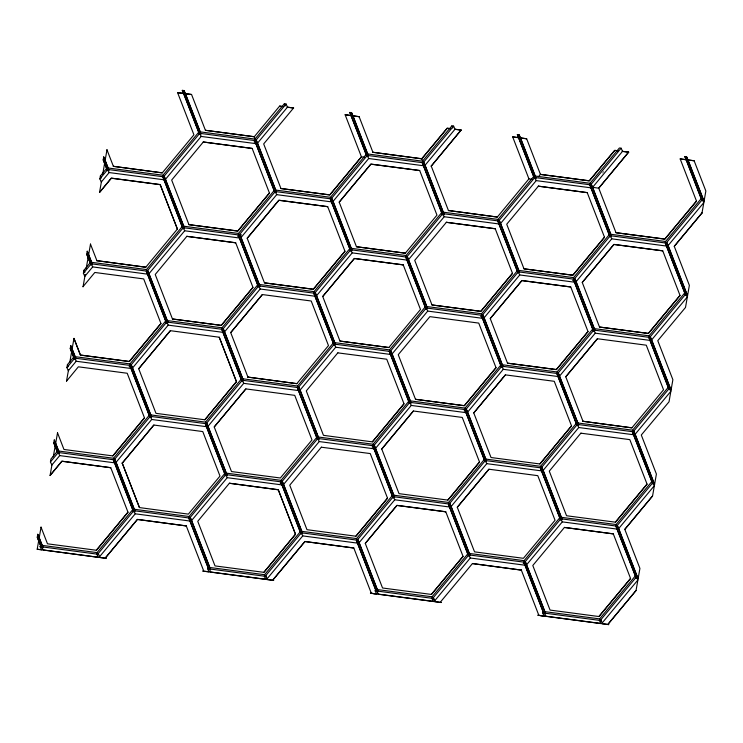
<?xml version="1.0" encoding="UTF-8"?>
<svg xmlns="http://www.w3.org/2000/svg" width="743" height="743" viewBox="0 0 743 743"><rect width="100%" height="100%" fill="white"/><g stroke="black" fill="none" stroke-linecap="round" stroke-linejoin="round"><path stroke-width="0.56" stroke-dasharray="3.71 2.79" d="M602.452 173.156L603.92 171.392"/><path stroke-width="1.11" d="M42.045 549.031L41.478 549.718L40.066 546.597L40.633 545.919L37.271 537.235L37.791 534.291L42.704 546.458M50.431 461.951L58.298 452.487L113.27 459.731L133.582 511.871L114.682 462.843L59.709 455.598L51.843 465.062L50.431 461.951L50.942 458.998L57.118 451.577L53.756 442.893L54.276 439.949L58.799 451.103M66.907 367.609L74.783 358.135L129.746 365.389L150.067 417.52L131.158 368.5L76.195 361.247L68.319 370.72L66.907 367.609L67.427 364.655L73.603 357.225L70.241 348.551L70.752 345.597L76.065 358.767M83.392 273.257L91.268 263.793L146.232 271.046L166.543 323.177L147.643 274.158L92.68 266.904L84.804 276.368L83.392 273.257L83.913 270.313L90.079 262.883L86.727 254.199L87.237 251.255L92.541 264.424M99.878 178.914L107.744 169.45L162.717 176.695L183.029 228.835L164.129 179.806L109.156 172.562L101.289 182.026L99.878 178.914L100.389 175.961L106.565 168.54L103.203 159.856L103.723 156.903L109.026 170.082M105.785 557.529L137.427 519.478L186.289 525.923L137.381 519.376L105.738 557.436L106.091 558.327L37.196 549.244L41.051 527.186M50.078 475.483L61.91 461.264L110.772 467.7L61.864 461.162L50.078 475.483L52.047 464.254M53.292 456.741L57.536 432.835M66.517 381.038L68.523 369.912M69.777 362.398L73.966 338.39L80.448 355.117L129.31 361.562L160.952 323.511L143.687 278.913L94.825 272.467L83.002 286.687M83.049 286.789L85.204 274.446M86.067 269.124L90.497 244.141M160.172 184.561L177.438 229.16L160.172 184.561L111.311 178.125L99.534 192.446L101.494 181.218M102.664 174.484L106.983 149.798M686.616 156.847L704.002 201.232L688.027 159.959L686.616 156.847L684.879 156.615L701.151 198.687L665.552 241.494L665.301 242.97L685.613 295.101L665.301 242.97L610.328 235.717L574.729 278.532L595.041 330.663M544.628 615.306L544.062 615.984L542.65 612.873L601.115 620.581L600.799 619.792L636.398 576.977L636.658 575.5L617.284 525.44L652.883 482.634L653.143 481.158L633.77 431.098L669.369 388.283L669.629 386.815L650.255 336.755L685.854 293.94L686.105 292.463L666.731 242.404L702.33 199.598L702.59 198.121M636.054 590.509L608.368 623.804L636.054 590.509L639.918 568.395L624.807 529.36L652.493 496.064L624.807 529.36M652.54 496.166L656.403 474.053L641.293 435.017L669.025 401.814L672.879 379.701L657.769 340.666L685.501 307.472L689.365 285.358L674.254 246.323L701.94 213.027L674.254 246.323M701.986 213.12L705.85 191.007L694.138 160.767L688.027 159.959M99.534 192.446L111.357 178.218L160.219 184.663M162.28 172.868L113.373 166.33L162.28 172.868L193.923 134.817L177.596 92.652L183.707 93.451L199.57 134.446L182.295 90.34L184.041 90.572L185.453 93.683L201.009 133.898M103.723 156.903L108.004 167.974L162.977 175.218L198.576 132.412L200.006 131.845L254.979 139.09L284.328 103.797L286.074 104.029L287.485 107.141L293.634 108.041L287.197 107.196M164.157 176.128L184.524 228.24L164.157 176.128L199.756 133.322L254.719 140.566L274.678 191.61M165.568 179.239L201.167 136.433L256.131 143.678M203.313 141.997L171.67 180.047L188.936 224.646L237.797 231.092L269.44 193.031L252.174 148.433L203.313 141.997L252.174 148.433M145.795 267.22L96.887 260.672L145.795 267.22L177.391 229.058M185.453 93.683L191.555 94.491L205.421 130.304L254.282 136.74L279.628 106.1L282.684 106.509M87.237 251.255L91.519 262.316L146.492 269.57L182.091 226.754M147.671 270.48L168.039 322.583L147.671 270.48L183.27 227.664L238.243 234.918L258.202 285.953M276.47 192.14L256.159 140L286.074 104.029M149.083 273.591L184.682 230.776L239.655 238.029M276.535 192.112L257.57 143.111L287.485 107.141M66.564 381.131L78.349 366.81L127.211 373.255L144.476 417.854L112.834 455.905L63.963 449.469L57.49 432.732M186.837 236.339L155.231 274.492L172.46 318.988L221.321 325.434L252.964 287.383L235.698 242.785L186.837 236.339L235.698 242.785M293.596 107.949L263.681 143.919L280.947 188.518L329.808 194.963L361.451 156.903L345.124 114.738L359.129 116.679L345.124 114.738M73.966 338.39L80.402 355.024L129.263 361.46L160.952 323.511M188.936 224.646L237.76 230.989L269.44 193.031M70.752 345.597L75.043 356.668L130.006 363.912L165.605 321.106M183.53 226.188L238.494 233.441L274.093 190.626L254.719 140.566M151.498 416.962L131.186 364.822L166.785 322.016L221.758 329.26L241.716 380.305M259.985 286.482L239.673 234.351L275.272 191.536L330.245 198.79L350.612 250.893L330.245 198.79M237.621 236.246L239.905 236.553L241.391 234.769M151.563 416.934L132.598 367.934L168.197 325.128L223.169 332.372M259.632 285.396L241.085 237.463L276.684 194.647L331.657 201.901M138.709 368.742L170.351 330.681L219.259 337.229L236.478 381.726L204.836 419.786L155.974 413.34L138.709 368.742L170.351 330.681M247.196 238.271L278.839 200.211L327.7 206.656L278.885 200.313L247.196 238.271L264.462 282.86L313.323 289.306L344.966 251.255L327.7 206.656M172.46 318.988L221.275 325.332L252.964 287.383M280.947 188.518L329.762 194.861L361.404 156.81L364.46 157.21M54.276 439.949L58.558 451.01L113.521 458.264L149.12 415.448M167.045 320.539L222.018 327.784L257.607 284.978L238.243 234.918M275.532 190.059L330.505 197.313L366.095 154.498L349.823 112.434L351.569 112.667L352.981 115.778L368.129 154.934M135.022 511.305L114.71 459.174L150.3 416.359L205.272 423.603L225.231 474.647M243.509 380.834L223.197 328.694L258.787 285.888L313.76 293.132L334.136 345.244L313.76 293.132M351.996 250.354L331.684 198.223L367.283 155.408L422.247 162.661L442.624 214.764M134.669 510.209L116.112 462.285L151.711 419.47L206.684 426.714M243.156 379.738L224.609 331.805L260.199 288.999L315.171 296.243M351.643 249.267L333.096 201.334L368.686 158.519L423.659 165.773M122.223 463.084L153.866 425.033L202.774 431.572L219.993 476.077L188.351 514.128L139.443 507.58L122.223 463.084L139.443 507.58M247.976 377.212L230.711 332.613L262.353 294.562L311.215 300.999L328.48 345.597L296.838 383.657L247.93 377.11L296.838 383.657M339.198 202.142L370.841 164.082L419.702 170.528L370.887 164.184L339.198 202.142L356.464 246.741L405.325 253.177L436.968 215.126L419.702 170.528M122.27 463.186L153.866 425.033M219.259 337.229L236.432 381.623L204.836 419.786M264.462 282.86L313.277 289.213L344.966 251.255M450.212 128.595L447.156 128.195L421.764 158.733L372.902 152.287L421.81 158.835L447.202 128.298L450.425 128.715M41.004 527.084L47.487 543.811L96.349 550.257L127.991 512.196L110.726 467.607M37.791 534.291L42.072 545.362L97.045 552.606L132.644 509.791M150.56 414.882L205.532 422.135L241.131 379.32L221.758 329.26M259.047 284.411L314.02 291.655L349.619 248.849M351.569 112.667L367.534 153.94L422.507 161.185L451.855 125.892L453.601 126.115L455.013 129.226L461.115 130.034L431.246 166.107L461.115 130.034M40.066 546.597L98.531 554.315L98.225 553.516L133.824 510.701L188.787 517.955L208.746 568.999M206.712 423.046L227.079 475.149L206.712 423.046L242.311 380.23L297.274 387.484L317.233 438.519M335.511 344.706L315.199 292.566L350.798 249.759L405.762 257.004L426.138 309.116M443.998 214.225L423.686 162.095L453.601 126.115M190.199 521.066L135.235 513.812L99.636 556.628L99.943 557.426L106.091 558.327M208.124 426.157L243.723 383.342L298.686 390.595M335.567 344.678L316.611 295.677L352.21 252.871L407.173 260.115M444.054 214.198L425.098 165.206L455.013 129.226M214.225 426.956L245.868 388.905L294.73 395.35L311.995 439.949L280.352 478L231.491 471.554L214.225 426.956L245.868 388.905M322.722 296.485L354.355 258.434L403.226 264.87L354.402 258.527L322.722 296.485L339.978 341.083L388.849 347.529L420.482 309.469L403.226 264.87M134.074 509.234L189.047 516.478L224.646 473.672L205.272 423.603M242.562 378.754L297.534 386.007L333.133 343.192M351.058 248.283L406.022 255.527L441.621 212.721L422.247 162.661M210.538 569.519L190.227 517.388L225.826 474.573L280.798 481.826L300.757 532.87M319.026 439.048L298.714 386.917L334.313 344.102L389.286 351.355L409.653 403.458M407.201 256.437L427.578 308.549L407.201 256.437L442.8 213.631L497.773 220.875L517.732 271.919M210.594 569.491L191.638 520.499L227.237 477.684L282.21 484.938M319.091 439.02L300.126 390.029L335.725 347.213L390.697 354.467M408.613 259.548L444.212 216.742L499.185 223.987M229.392 483.247L197.749 521.307L215.015 565.906L263.876 572.342L295.519 534.291L278.254 489.693L229.392 483.247L278.3 489.795M337.879 352.776L306.283 390.929L323.456 435.333L372.364 441.871L404.006 403.82L386.741 359.222L337.926 352.879M446.367 222.306L414.724 260.356L431.989 304.955L480.851 311.401L512.494 273.34L495.228 228.742L446.367 222.306L495.228 228.742M273.266 579.521L304.955 541.573L353.817 548.009L304.909 541.471L273.266 579.521L273.619 580.422L202.941 571.098L203.461 570.318L186.242 525.821M497.336 217.049L448.428 210.51L497.336 217.049L528.932 178.896L531.988 179.304M202.941 571.098L209.006 571.804L207.594 568.692L208.161 568.014L188.787 517.955M226.086 473.105L281.049 480.35L316.648 437.543L297.274 387.484M334.573 342.625L389.536 349.879L425.135 307.063L405.762 257.004M443.06 212.154L498.033 219.408L533.623 176.593L517.351 134.529L519.097 134.752L520.499 137.864L536.065 178.079M302.55 533.4L282.229 481.26L317.828 438.454L372.8 445.698L393.168 497.801M411.037 402.92L390.716 350.789L426.315 307.974L481.288 315.227L501.246 366.262M519.524 272.449L499.212 220.318L534.802 177.503L589.775 184.747L609.734 235.791M538.452 176.76L540.43 174.382L589.292 180.828L614.73 150.383L617.739 150.69M302.605 533.372L283.64 484.371L319.239 441.565L374.212 448.809M411.093 402.892L392.128 353.9L427.727 311.085L482.699 318.338M519.58 272.421L500.624 223.429L536.214 180.614L591.187 187.858M321.394 447.119L289.751 485.179L306.97 529.675L355.878 536.223L387.521 498.163L370.255 453.564L321.44 447.221M538.369 186.177L506.726 224.228L523.991 268.827L572.853 275.272L604.496 237.221L587.23 192.623L538.369 186.177L587.23 192.623M278.254 489.693L295.473 534.189L263.876 572.342M404.006 403.82L372.364 441.871M431.989 304.955L480.805 311.298L512.494 273.34M209.6 567.448L264.573 574.701L300.163 531.886L280.798 481.826M318.088 436.977L373.06 444.221L408.659 401.415L389.286 351.355M426.575 306.506L481.548 313.75L517.147 270.935L497.773 220.875M207.594 568.692L266.059 576.401L265.753 575.611L301.342 532.796L356.315 540.04L376.274 591.084M374.24 445.131L394.607 497.243L374.24 445.131L409.839 402.325L464.802 409.569L484.761 460.614M503.039 366.791L482.727 314.661L518.326 271.845L573.29 279.099L593.666 331.202M519.097 134.752L535.062 176.026L590.035 183.28L591.214 184.19L592.626 187.301L598.774 188.202L628.643 152.129L622.541 151.321L621.129 148.21L591.214 184.19L611.526 236.32M357.727 543.152L302.754 535.907L267.164 578.723L267.471 579.512L273.619 580.422M375.652 448.243L411.25 405.437L466.214 412.681M503.095 366.763L484.139 317.772L519.738 274.956L574.701 282.21M622.541 151.321L592.626 187.301L611.173 235.225M381.753 449.051L413.396 411L462.257 417.436L479.523 462.035L447.88 500.095L399.019 493.649L381.753 449.051L413.396 411M490.241 318.58L521.883 280.52L570.745 286.965L521.93 280.622L490.241 318.58L507.506 363.178L556.368 369.615L588.01 331.564L570.745 286.965M628.643 152.129L598.728 188.1L615.993 232.698L664.855 239.144L696.497 201.093L680.179 158.918L686.281 159.726L701.726 199.635M415.504 399.307L464.319 405.65L496.008 367.692L464.366 405.743L415.504 399.307L398.239 354.708L429.881 316.648L478.743 323.094L496.008 367.692M523.991 268.827L572.807 275.17L604.496 237.221M301.602 531.319L356.575 538.573L392.174 495.757L372.8 445.698M410.09 400.849L465.062 408.093L500.661 365.287L481.288 315.227M518.577 270.378L573.55 277.622L609.149 234.807L589.775 184.747M378.066 591.614L357.754 539.483L393.353 496.668L448.317 503.921L468.285 554.956M486.554 461.143L466.242 409.003L501.841 366.197L556.813 373.441L577.181 425.553M377.713 590.518L359.166 542.594L394.765 499.779L449.729 507.032M486.201 460.047L467.653 412.114L503.252 369.308L558.225 376.552M594.688 329.576L576.141 281.643L611.74 238.828L666.712 246.082M365.277 543.393L396.92 505.342L445.781 511.788L396.957 505.444L365.277 543.393L382.543 587.992L431.404 594.437L463.047 556.386L445.781 511.788M473.765 412.922L505.407 374.871L554.269 381.308L571.534 425.906L539.892 463.966L491.03 457.521L473.765 412.922L505.407 374.871M582.252 282.451L613.894 244.391L662.756 250.837L613.941 244.493L582.252 282.451L599.517 327.05L648.379 333.486L680.021 295.435L662.756 250.837M370.423 593.09C370.348 591.976 373.543 594.641 376.534 593.898L377.1 593.22M507.506 363.178L556.331 369.522L588.01 331.564M615.993 232.698L664.818 239.042L696.497 201.093M376.534 593.898L375.122 590.787L375.689 590.109L356.315 540.04M393.614 495.191L448.577 502.444L484.176 459.629L464.802 409.569M502.101 364.72L557.064 371.974L592.663 329.158L573.29 279.099M470.068 555.485L449.756 503.355L485.355 460.539L540.328 467.793L560.696 519.896M558.244 372.875L578.621 424.987L558.244 372.875L593.843 330.068L648.815 337.313L669.183 389.425M470.133 555.458L451.168 506.466L486.767 463.651L541.74 470.904M559.655 375.986L595.254 333.18L650.227 340.424M594.103 328.592L649.076 335.845L684.665 293.03L686.105 292.463L687.516 295.575L668.143 245.515L703.742 202.709L702.33 199.598M457.279 507.274L488.922 469.214L537.783 475.659L555.049 520.258L523.406 558.309L474.545 551.863L457.279 507.274L488.922 469.214M583.032 421.392L565.767 376.794L597.409 338.743L646.271 345.189L663.536 389.778L631.894 427.838L582.986 421.29L631.894 427.838M539.892 463.966L571.534 425.906M599.517 327.05L648.333 333.393L680.021 295.435M377.128 589.543L432.092 596.787L467.691 553.981L448.317 503.921M485.616 459.063L540.588 466.316L576.178 423.501L556.813 373.441M370.469 593.193L441.147 602.508L434.999 601.607L433.28 597.697L468.87 554.891L523.843 562.135L543.802 613.179M562.08 519.357L541.768 467.226L577.357 424.411L632.33 431.664L652.707 483.767L632.33 431.664M434.999 601.607L434.683 600.808L470.282 558.002L525.255 565.247M562.135 519.329L543.179 470.338L578.769 427.522L633.742 434.776M669.629 386.815L671.031 389.926L651.667 339.867L687.266 297.051L685.854 293.94M472.437 563.556L521.345 570.104L472.437 563.556L440.794 601.616L441.147 602.508M580.924 433.085L549.281 471.146L566.547 515.744L615.408 522.18L647.051 484.13L629.832 439.633L580.97 433.188M469.13 553.414L524.103 560.659L559.702 517.852L540.328 467.793M577.617 422.943L632.59 430.188L668.189 387.372L648.815 337.313M525.282 561.569L545.65 613.681L525.282 561.569L560.881 518.763L615.845 526.007L636.222 578.119L615.845 526.007M526.694 564.68L562.293 521.874L617.257 529.118M653.143 481.158L654.555 484.269L635.181 434.209L670.78 391.394L669.369 388.283M564.439 527.437L532.796 565.488L550.061 610.087L598.923 616.532L630.566 578.472L613.3 533.873L564.439 527.437L613.3 533.873M537.951 615.185C537.876 614.071 541.071 616.727 544.062 615.984M542.65 612.873L543.217 612.195L523.843 562.135M561.132 517.286L616.105 524.53L651.704 481.724M636.658 575.5L638.07 578.611L618.696 528.552L654.295 485.746L652.883 482.634M544.656 611.628L599.62 618.882L635.219 576.066M265.985 579.41L267.471 579.512L265.753 575.611M621.129 148.21L619.383 147.978L590.035 183.28L591.447 186.391M512.651 136.833L526.657 138.774L512.698 136.935L528.932 178.896M282.897 106.63L279.628 106.1M454.725 129.282L461.162 130.136M617.953 150.81L614.73 150.383L589.292 180.828L540.43 174.382M622.244 151.377L628.689 152.231M205.421 130.304L254.282 136.74M254.097 141.904L256.391 142.201L254.979 139.09M610.588 234.249L665.552 241.494M572.667 280.436L574.961 280.733L573.55 277.622M480.665 316.555L482.959 316.862L481.548 313.75M129.133 366.726L131.418 367.023L130.006 363.912M464.18 410.907L466.474 411.204L465.062 408.093M372.178 447.035L374.472 447.332L373.06 444.221M280.176 483.164L282.461 483.461L281.049 480.35M523.221 563.473L525.515 563.77L524.103 560.659M375.122 590.787L433.587 598.496M41.478 549.718L37.196 549.244M433.253 601.375L378.28 594.131L376.868 591.01M545.808 616.216L600.781 623.47L599.369 620.359M600.799 619.792L602.517 623.693L608.675 624.603L537.997 615.278M694.138 160.767L680.179 158.918M684.879 156.615L686.281 159.726M666.731 242.404L668.143 245.515M610.328 235.717L611.74 238.828M609.149 234.807L610.087 236.887M650.255 336.755L651.667 339.867M649.076 335.845L650.487 338.957M668.189 387.372L669.127 389.453M517.351 134.529L534.198 177.549M535.062 176.026L536 178.106M534.802 177.503L536.214 180.614M533.623 176.593L534.57 178.664M574.729 278.532L576.141 281.643M593.843 330.068L595.254 333.18M597.409 338.743L565.767 376.794M592.663 329.158L593.601 331.229M633.77 431.098L635.181 434.209M632.59 430.188L634.002 433.299M647.051 484.13L615.408 522.18M499.212 220.318L500.624 223.429M498.033 219.408L499.435 222.519M518.326 271.845L519.738 274.956M451.855 125.892L452.793 127.963M517.147 270.935L518.085 273.015M557.064 371.974L558.476 375.085M577.357 424.411L578.769 427.522M576.178 423.501L577.125 425.581M617.284 525.44L618.696 528.552M616.105 524.53L617.517 527.641M636.398 576.977L637.81 580.088L602.211 622.903L602.517 623.693M630.566 578.472L598.923 616.532M423.686 162.095L425.098 165.206M421.81 158.835L422.841 161.519M422.507 161.185L423.919 164.296M442.8 213.631L444.212 216.742M441.621 212.721L442.559 214.792M482.727 314.661L484.139 317.772M501.841 366.197L503.252 369.308M500.661 365.287L501.599 367.358M541.768 467.226L543.179 470.338M540.588 466.316L542 469.427M560.881 518.763L562.293 521.874M559.702 517.852L560.64 519.924M599.62 618.882L600.567 620.953M349.823 112.434L367.088 156.532M367.534 153.94L368.482 156.011M367.283 155.408L368.686 158.519M366.095 154.498L367.042 156.578M405.325 253.177L356.464 246.741M406.022 255.527L407.433 258.638M426.315 307.974L427.727 311.085M425.135 307.063L426.083 309.144M466.242 409.003L467.653 412.114M485.355 460.539L486.767 463.651M484.176 459.629L485.114 461.709M479.523 462.035L447.88 500.095M544.396 613.105L545.854 616.318M331.684 198.223L333.096 201.334M330.505 197.313L331.917 200.424M350.798 249.759L352.21 252.871M284.328 103.797L285.266 105.868M390.716 350.789L392.128 353.9M388.849 347.529L339.978 341.083M389.536 349.879L390.948 352.99M409.839 402.325L411.25 405.437M408.659 401.415L409.597 403.486M449.756 503.355L451.168 506.466M448.577 502.444L449.989 505.556M468.87 554.891L470.282 558.002M467.691 553.981L468.638 556.052M463.047 556.386L431.404 594.437M256.159 140L257.57 143.111M275.272 191.536L276.684 194.647M274.093 190.626L275.031 192.706M315.199 292.566L316.611 295.677M314.02 291.655L315.431 294.767M334.313 344.102L335.725 347.213M393.353 496.668L394.765 499.779M392.174 495.757L393.112 497.829M433.28 597.697L434.683 600.808M387.521 498.163L355.878 536.223M432.092 596.787L433.039 598.867M431.841 598.264L433.299 601.477M191.555 94.491L177.596 92.652M182.295 90.34L183.707 93.451M200.954 133.916L184.041 90.572M199.756 133.322L201.167 136.433M239.673 234.351L241.085 237.463M238.494 233.441L239.905 236.553M258.787 285.888L260.199 288.999M262.353 294.562L230.711 332.613M257.607 284.978L258.555 287.049M298.714 386.917L300.126 390.029M297.534 386.007L298.946 389.118M317.828 438.454L319.239 441.565M316.648 437.543L317.595 439.615M357.754 539.483L359.166 542.594M356.575 538.573L357.987 541.684M162.977 175.218L164.389 178.329M162.717 176.695L164.129 179.806M183.27 227.664L184.682 230.776M223.197 328.694L224.609 331.805M222.018 327.784L223.429 330.895M242.311 380.23L243.723 383.342M241.131 379.32L242.069 381.391M282.229 481.26L283.64 484.371M301.342 532.796L302.754 535.907M300.163 531.886L301.11 533.957M108.004 167.974L108.942 170.045M107.744 169.45L109.156 172.562M103.203 159.856L107.605 170.686M106.565 168.54L107.512 170.611M146.492 269.57L147.903 272.681M146.232 271.046L147.643 274.158M166.785 322.016L168.197 325.128M100.389 175.961L101.336 178.041M205.532 422.135L206.944 425.247M225.826 474.573L227.237 477.684M224.646 473.672L225.584 475.743M264.573 574.701L265.511 576.772M264.313 576.169L265.725 579.28L210.752 572.036L209.34 568.924M91.519 262.316L92.466 264.397M91.268 263.793L92.68 266.904M86.727 254.199L90.748 264.062M90.079 262.883L91.027 264.954M131.186 364.822L132.598 367.934M129.746 365.389L131.158 368.5M150.3 416.359L151.711 419.47M83.913 270.313L84.851 272.384M190.227 517.388L191.638 520.499M144.476 417.854L112.834 455.905M189.047 516.478L190.459 519.589M75.043 356.668L75.981 358.739M74.783 358.135L76.195 361.247M70.241 348.551L74.263 358.414M73.603 357.225L74.541 359.306M114.71 459.174L116.112 462.285M113.521 458.264L114.933 461.375M113.27 459.731L114.682 462.843M133.824 510.701L135.235 513.812M67.427 364.655L68.365 366.726M127.991 512.196L96.349 550.257M59.496 453.081L58.558 451.01L58.298 452.487L59.709 455.598M53.756 442.893L55.168 446.004M98.225 553.516L99.943 557.426M97.045 552.606L97.983 554.677M96.785 554.083L98.243 557.296L43.224 549.941L41.812 546.829M42.072 545.362L43.01 547.433M37.271 537.235L41.302 547.108M526.611 138.672L540.477 174.484M431.209 166.014L448.475 210.613M608.322 623.711L608.675 624.603M359.083 116.577L372.949 152.389M521.298 570.002L538.564 614.6M254.236 136.647L255.313 139.424M353.77 547.916L371.036 592.515M106.936 149.696L113.419 166.423M90.451 244.048L96.934 260.774M55.539 446.97L57.406 451.79"/></g></svg>
